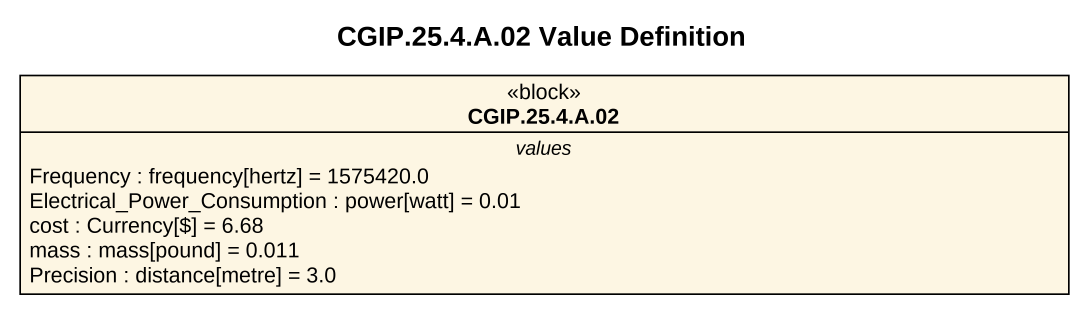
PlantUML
@startuml
title CGIP.25.4.A.02 Value Definition
hide circle
hide empty members
class "CGIP.25.4.A.02" as CGIP_25_4_A_02 <<block>> {
  -- values --
  Frequency : frequency[hertz] = 1575420.0
  Electrical_Power_Consumption : power[watt] = 0.01
  cost : Currency[$] = 6.68
  mass : mass[pound] = 0.011
  Precision : distance[metre] = 3.0
}
@enduml
